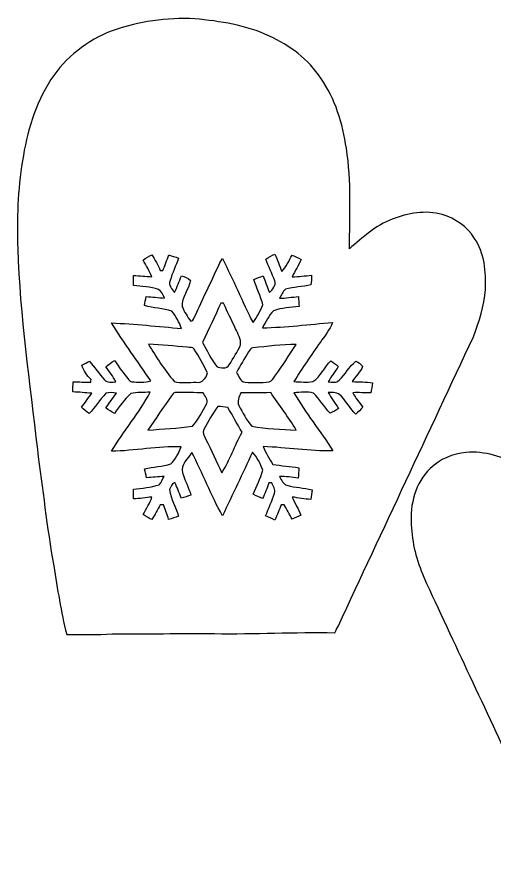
# Model space of a CAD drawing. Header units: centimetres. Extents: x -16 to 15.9, y -16.2 to 15.5.
# Drawn here: x -15.98 to 1.66, y -16.19 to 15.48 of the extents above; entities that cross this region are included whole.
import ezdxf

# ---------------------------------------------------------------- set-up
doc = ezdxf.new("R2010")
doc.units = ezdxf.units.CM
doc.header["$MEASUREMENT"] = 0
doc.layers.add('Layer 1', color=7, linetype='Continuous')

msp = doc.modelspace()

# ---------------------------------------------------------------- linework, layer by layer
at = {"layer": 'Layer 1', "color": 250}
for points, knots in [([(-12.47458, 14.97894), (-11.49668, 15.3162), (-10.45457, 15.48201), (-9.42023, 15.41992), (-9.42023, 15.41992), (-8.48007, 15.33419), (-7.52581, 15.18461), (-6.66362, 14.78209), (-6.66362, 14.78209), (-5.91079, 14.44519), (-5.22605, 13.91885), (-4.76462, 13.22952), (-4.76462, 13.22952), (-4.2291, 12.46646), (-3.96028, 11.551), (-3.82058, 10.63837), (-3.82058, 10.63837), (-3.62726, 9.41105), (-3.69817, 8.16575), (-3.70558, 6.92891), (-3.70558, 6.92891), (-3.22333, 7.34801), (-2.73579, 7.78863), (-2.13078, 8.02252), (-2.13078, 8.02252), (-1.54764, 8.24336), (-0.88759, 8.36895), (-0.27693, 8.18903), (-0.27693, 8.18903), (0.19791, 8.0458), (0.64206, 7.75194), (0.89994, 7.32049), (0.89994, 7.32049), (1.28905, 6.77474), (1.34408, 6.06848), (1.31304, 5.42114), (1.31304, 5.42114), (1.26259, 4.82), (1.09361, 4.2358), (0.86995, 3.67771), (0.86995, 3.67771), (-0.79375, 0.12065), (-2.45569, -3.43747), (-4.11727, -6.99523), (-4.11727, -6.99523), (-4.1596, -7.0806), (-4.20299, -7.16562), (-4.24744, -7.24994), (-4.24744, -7.24994), (-5.73088, -7.22348), (-7.21254, -7.30391), (-8.69597, -7.28486), (-8.69597, -7.28486), (-9.95257, -7.2771), (-11.20916, -7.29298), (-12.46576, -7.29544), (-12.46576, -7.29544), (-13.02703, -7.32649), (-13.58971, -7.32649), (-14.15133, -7.31097), (-14.15133, -7.31097), (-14.36934, -6.48123), (-14.48506, -5.62928), (-14.63146, -4.78508), (-14.63146, -4.78508), (-14.87523, -3.3588), (-15.0435, -1.92158), (-15.23365, -0.48754), (-15.23365, -0.48754), (-15.50811, 1.98191), (-15.881, 4.44465), (-15.95931, 6.93138), (-15.95931, 6.93138), (-15.98013, 8.0137), (-15.9699, 9.10414), (-15.78151, 10.17305), (-15.78151, 10.17305), (-15.62276, 11.22715), (-15.32255, 12.28302), (-14.73059, 13.18013), (-14.73059, 13.18013), (-14.1926, 13.99928), (-13.38721, 14.62934), (-12.47458, 14.97894), (-12.47458, 14.97894), (-12.47458, 14.97894), (-12.47458, 14.97894), (-12.47458, 14.97894)], [0, 0, 0, 0, 0.04347826, 0.04347826, 0.04347826, 0.04347826, 0.08695652, 0.08695652, 0.08695652, 0.08695652, 0.13043478, 0.13043478, 0.13043478, 0.13043478, 0.17391304, 0.17391304, 0.17391304, 0.17391304, 0.2173913, 0.2173913, 0.2173913, 0.2173913, 0.26086957, 0.26086957, 0.26086957, 0.26086957, 0.30434783, 0.30434783, 0.30434783, 0.30434783, 0.34782609, 0.34782609, 0.34782609, 0.34782609, 0.39130435, 0.39130435, 0.39130435, 0.39130435, 0.43478261, 0.43478261, 0.43478261, 0.43478261, 0.47826087, 0.47826087, 0.47826087, 0.47826087, 0.52173913, 0.52173913, 0.52173913, 0.52173913, 0.56521739, 0.56521739, 0.56521739, 0.56521739, 0.60869565, 0.60869565, 0.60869565, 0.60869565, 0.65217391, 0.65217391, 0.65217391, 0.65217391, 0.69565217, 0.69565217, 0.69565217, 0.69565217, 0.73913043, 0.73913043, 0.73913043, 0.73913043, 0.7826087, 0.7826087, 0.7826087, 0.7826087, 0.82608696, 0.82608696, 0.82608696, 0.82608696, 0.86956522, 0.86956522, 0.86956522, 0.86956522, 0.91304348, 0.91304348, 0.91304348, 0.91304348, 1, 1, 1, 1]), ([(-6.46183, 6.73029), (-6.57543, 6.67173), (-6.68973, 6.61458), (-6.80014, 6.55038), (-6.80014, 6.55038), (-6.70031, 6.27592), (-6.55955, 6.01804), (-6.4643, 5.74216), (-6.4643, 5.74216), (-6.39939, 5.57107), (-6.55708, 5.42396), (-6.66503, 5.30895), (-6.66503, 5.30895), (-6.74476, 5.51427), (-6.81531, 5.72276), (-6.89892, 5.92631), (-6.89892, 5.92631), (-7.01252, 5.88821), (-7.12364, 5.84341), (-7.23477, 5.79826), (-7.23477, 5.79826), (-7.14551, 5.47617), (-6.98006, 5.17807), (-6.90386, 4.85316), (-6.90386, 4.85316), (-6.99382, 4.61927), (-7.13352, 4.40972), (-7.26899, 4.20017), (-7.26899, 4.20017), (-7.66939, 4.97911), (-7.99606, 5.79332), (-8.40176, 6.56907), (-8.40176, 6.56907), (-8.64623, 6.13904), (-8.8198, 5.67443), (-9.04416, 5.23452), (-9.04416, 5.23452), (-9.18845, 4.94983), (-9.31051, 4.6549), (-9.45021, 4.36845), (-9.45021, 4.36845), (-9.4802, 4.324), (-9.50031, 4.2478), (-9.56733, 4.25626), (-9.56733, 4.25626), (-9.69222, 4.41995), (-9.80405, 4.59775), (-9.88483, 4.78719), (-9.88483, 4.78719), (-9.90953, 5.14279), (-9.63577, 5.42255), (-9.58215, 5.76121), (-9.58215, 5.76121), (-9.6647, 5.86034), (-9.7984, 5.88786), (-9.91447, 5.92808), (-9.91447, 5.92808), (-9.99419, 5.72135), (-10.07322, 5.51392), (-10.16635, 5.31248), (-10.16635, 5.31248), (-10.25031, 5.44548), (-10.40871, 5.57565), (-10.33004, 5.75063), (-10.33004, 5.75063), (-10.2489, 6.03391), (-10.11626, 6.29991), (-10.02383, 6.58001), (-10.02383, 6.58001), (-10.14201, 6.6234), (-10.2616, 6.66433), (-10.38225, 6.69925), (-10.38225, 6.69925), (-10.44787, 6.50381), (-10.51913, 6.31014), (-10.6045, 6.12211), (-10.6045, 6.12211), (-10.62637, 6.12352), (-10.67047, 6.12634), (-10.69234, 6.12775), (-10.69234, 6.12775), (-10.77948, 6.32883), (-10.89307, 6.51651), (-11.00067, 6.70666), (-11.00067, 6.70666), (-11.11532, 6.65021), (-11.22363, 6.58248), (-11.32911, 6.51051), (-11.32911, 6.51051), (-11.21798, 6.30661), (-11.09663, 6.10799), (-11.00102, 5.89633), (-11.00102, 5.89633), (-11.23033, 5.90409), (-11.45822, 5.93619), (-11.68788, 5.93796), (-11.68788, 5.93796), (-11.68859, 5.81554), (-11.68647, 5.69383), (-11.68365, 5.57071), (-11.68365, 5.57071), (-11.37461, 5.52873), (-11.05641, 5.52944), (-10.75866, 5.42713), (-10.75866, 5.42713), (-10.63519, 5.3661), (-10.59109, 5.22217), (-10.53924, 5.10505), (-10.53924, 5.10505), (-10.76572, 5.12304), (-10.99185, 5.14914), (-11.21904, 5.16043), (-11.21904, 5.16043), (-11.23809, 5.05143), (-11.25608, 4.94136), (-11.27513, 4.832), (-11.27513, 4.832), (-10.94493, 4.72969), (-10.58968, 4.73534), (-10.26301, 4.62315), (-10.26301, 4.62315), (-10.10955, 4.43089), (-9.99102, 4.21076), (-9.90918, 3.97898), (-9.90918, 3.97898), (-10.7696, 4.06859), (-11.63355, 4.14302), (-12.49715, 4.19417), (-12.49715, 4.19417), (-12.04383, 3.45828), (-11.5256, 2.76331), (-11.04406, 2.04576), (-11.04406, 2.04576), (-11.27372, 1.98967), (-11.51431, 1.99143), (-11.74821, 2.01895), (-11.74821, 2.01895), (-11.79583, 2.03165), (-11.83569, 2.0641), (-11.86674, 2.10079), (-11.86674, 2.10079), (-12.05159, 2.32622), (-12.21634, 2.56716), (-12.3885, 2.80176), (-12.3885, 2.80176), (-12.49927, 2.73332), (-12.60087, 2.65148), (-12.70247, 2.57034), (-12.70247, 2.57034), (-12.57476, 2.39077), (-12.43718, 2.2158), (-12.33488, 2.01965), (-12.33488, 2.01965), (-12.47599, 2.00554), (-12.65343, 1.96638), (-12.75715, 2.09303), (-12.75715, 2.09303), (-12.94836, 2.31775), (-13.12474, 2.55482), (-13.31242, 2.78236), (-13.31242, 2.78236), (-13.40309, 2.73015), (-13.49375, 2.67864), (-13.58688, 2.63066), (-13.58688, 2.63066), (-13.53467, 2.41829), (-13.38968, 2.25213), (-13.24645, 2.09479), (-13.24645, 2.09479), (-13.25069, 2.07186), (-13.25915, 2.02636), (-13.26339, 2.00343), (-13.26339, 2.00343), (-13.47823, 2.00413), (-13.69272, 2.00872), (-13.90756, 2.01401), (-13.90756, 2.01401), (-13.91603, 1.89124), (-13.92484, 1.76742), (-13.92767, 1.64394), (-13.92767, 1.64394), (-13.69342, 1.62842), (-13.45953, 1.61466), (-13.22599, 1.58997), (-13.22599, 1.58997), (-13.34558, 1.41288), (-13.47717, 1.2446), (-13.60734, 1.07562), (-13.60734, 1.07562), (-13.51633, 0.99201), (-13.41967, 0.91369), (-13.32018, 0.84032), (-13.32018, 0.84032), (-13.09723, 1.07668), (-12.9226, 1.35396), (-12.70388, 1.59279), (-12.70388, 1.59279), (-12.57759, 1.62736), (-12.44247, 1.61431), (-12.31441, 1.59773), (-12.31441, 1.59773), (-12.44529, 1.41499), (-12.58358, 1.23754), (-12.706, 1.04846), (-12.706, 1.04846), (-12.60052, 0.97966), (-12.49539, 0.90876), (-12.38709, 0.84384), (-12.38709, 0.84384), (-12.20258, 1.10314), (-12.01738, 1.36701), (-11.78701, 1.58785), (-11.78701, 1.58785), (-11.54994, 1.62701), (-11.30759, 1.62207), (-11.0677, 1.63019), (-11.0677, 1.63019), (-11.46634, 0.85619), (-12.05618, 0.20003), (-12.49398, -0.55104), (-12.49398, -0.55104), (-11.63461, -0.53516), (-10.78195, -0.36336), (-9.92117, -0.38594), (-9.92117, -0.38594), (-10.00548, -0.61701), (-10.13037, -0.84173), (-10.30041, -1.01847), (-10.30041, -1.01847), (-10.61473, -1.12501), (-10.95693, -1.11407), (-11.2776, -1.19909), (-11.2776, -1.19909), (-11.25114, -1.30951), (-11.22504, -1.41993), (-11.19823, -1.5307), (-11.19823, -1.5307), (-10.98444, -1.50954), (-10.77031, -1.49119), (-10.55546, -1.48273), (-10.55546, -1.48273), (-10.61332, -1.58256), (-10.64295, -1.70921), (-10.73503, -1.7847), (-10.73503, -1.7847), (-11.04124, -1.88807), (-11.36826, -1.91241), (-11.68859, -1.94416), (-11.68859, -1.94416), (-11.68823, -2.06657), (-11.68541, -2.18687), (-11.68224, -2.30999), (-11.68224, -2.30999), (-11.45399, -2.29835), (-11.22786, -2.26624), (-11.00102, -2.24155), (-11.00102, -2.24155), (-11.07793, -2.46874), (-11.21375, -2.66806), (-11.32452, -2.87937), (-11.32452, -2.87937), (-11.22186, -2.94958), (-11.11603, -3.0159), (-11.0042, -3.07128), (-11.0042, -3.07128), (-10.89554, -2.89348), (-10.79218, -2.71216), (-10.69552, -2.52801), (-10.69552, -2.52801), (-10.65459, -2.52624), (-10.61403, -2.52518), (-10.5731, -2.52412), (-10.5731, -2.52412), (-10.51278, -2.70616), (-10.44751, -2.88678), (-10.38507, -3.06811), (-10.38507, -3.06811), (-10.26054, -3.03318), (-10.13813, -2.9912), (-10.01536, -2.94993), (-10.01536, -2.94993), (-10.11414, -2.6162), (-10.31663, -2.31387), (-10.34803, -1.9625), (-10.34803, -1.9625), (-10.31099, -1.86337), (-10.27042, -1.73884), (-10.15788, -1.70533), (-10.15788, -1.70533), (-10.05558, -1.88842), (-9.99808, -2.09162), (-9.92223, -2.28671), (-9.92223, -2.28671), (-9.80158, -2.25002), (-9.68269, -2.20804), (-9.56381, -2.16606), (-9.56381, -2.16606), (-9.64036, -1.88172), (-9.79382, -1.6256), (-9.8746, -1.34338), (-9.8746, -1.34338), (-9.95327, -1.03999), (-9.66964, -0.82268), (-9.531, -0.59055), (-9.531, -0.59055), (-9.12848, -1.3589), (-8.82086, -2.17417), (-8.39576, -2.93017), (-8.39576, -2.93017), (-8.02569, -2.14947), (-7.65034, -1.37125), (-7.29227, -0.58491), (-7.29227, -0.58491), (-7.11553, -0.77258), (-6.985, -1.00789), (-6.90809, -1.2513), (-6.90809, -1.2513), (-6.99629, -1.55575), (-7.1374, -1.8415), (-7.2577, -2.13431), (-7.2577, -2.13431), (-7.14834, -2.19322), (-7.03721, -2.24896), (-6.92362, -2.30011), (-6.92362, -2.30011), (-6.82131, -2.11384), (-6.7504, -1.91311), (-6.68373, -1.71203), (-6.68373, -1.71203), (-6.65692, -1.71168), (-6.60329, -1.71062), (-6.57648, -1.70991), (-6.57648, -1.70991), (-6.52921, -1.83374), (-6.42267, -1.96074), (-6.47065, -2.10009), (-6.47065, -2.10009), (-6.56414, -2.38548), (-6.69466, -2.65677), (-6.80332, -2.93688), (-6.80332, -2.93688), (-6.68867, -2.98662), (-6.57401, -3.03742), (-6.46042, -3.09033), (-6.46042, -3.09033), (-6.37364, -2.90477), (-6.30273, -2.71216), (-6.22618, -2.52307), (-6.22618, -2.52307), (-6.19936, -2.52307), (-6.14645, -2.52271), (-6.11964, -2.52271), (-6.11964, -2.52271), (-6.01874, -2.70122), (-5.91855, -2.88008), (-5.82436, -3.06282), (-5.82436, -3.06282), (-5.71535, -3.01096), (-5.60705, -2.95804), (-5.49875, -2.90442), (-5.49875, -2.90442), (-5.58906, -2.67406), (-5.7337, -2.47015), (-5.82154, -2.23908), (-5.82154, -2.23908), (-5.59364, -2.26836), (-5.36822, -2.32339), (-5.13715, -2.32728), (-5.13715, -2.32728), (-5.12233, -2.20804), (-5.10505, -2.09197), (-5.08917, -1.97344), (-5.08917, -1.97344), (-5.39256, -1.8923), (-5.71183, -1.89301), (-6.01416, -1.80799), (-6.01416, -1.80799), (-6.15879, -1.7593), (-6.21947, -1.6069), (-6.28862, -1.48484), (-6.28862, -1.48484), (-6.05931, -1.47496), (-5.83212, -1.51553), (-5.60458, -1.53882), (-5.60458, -1.53882), (-5.58835, -1.41182), (-5.58341, -1.28341), (-5.57671, -1.15605), (-5.57671, -1.15605), (-5.8995, -1.12219), (-6.22053, -1.07456), (-6.54262, -1.03646), (-6.54262, -1.03646), (-6.66503, -0.81986), (-6.8012, -0.60889), (-6.88799, -0.37465), (-6.88799, -0.37465), (-6.03215, -0.41275), (-5.1816, -0.54786), (-4.324, -0.53904), (-4.324, -0.53904), (-4.76709, 0.20003), (-5.33612, 0.85937), (-5.75769, 1.61184), (-5.75769, 1.61184), (-5.51709, 1.61572), (-5.26591, 1.66652), (-5.03167, 1.59914), (-5.03167, 1.59914), (-4.79637, 1.38077), (-4.64855, 1.08514), (-4.42454, 0.85619), (-4.42454, 0.85619), (-4.30812, 0.89112), (-4.21252, 0.96908), (-4.11304, 1.0354), (-4.11304, 1.0354), (-4.23051, 1.23684), (-4.38503, 1.41534), (-4.49086, 1.62348), (-4.49086, 1.62348), (-4.32999, 1.61078), (-4.11762, 1.64183), (-4.01285, 1.49154), (-4.01285, 1.49154), (-3.8294, 1.27), (-3.66642, 1.03082), (-3.47239, 0.81774), (-3.47239, 0.81774), (-3.3849, 0.90452), (-3.29777, 0.99201), (-3.21028, 1.07879), (-3.21028, 1.07879), (-3.33657, 1.25413), (-3.4865, 1.41499), (-3.57787, 1.61255), (-3.57787, 1.61255), (-3.3595, 1.62454), (-3.14149, 1.60408), (-2.92241, 1.60196), (-2.92241, 1.60196), (-2.89384, 1.72473), (-2.87514, 1.85103), (-2.85397, 1.9745), (-2.85397, 1.9745), (-3.10021, 2.02459), (-3.3528, 1.99637), (-3.60116, 2.02741), (-3.60116, 2.02741), (-3.48686, 2.22321), (-3.29248, 2.37173), (-3.2191, 2.58904), (-3.2191, 2.58904), (-3.28613, 2.67123), (-3.37432, 2.73756), (-3.4731, 2.77566), (-3.4731, 2.77566), (-3.71193, 2.57457), (-3.86398, 2.292), (-4.08693, 2.07539), (-4.08693, 2.07539), (-4.19559, 1.96921), (-4.3561, 2.00836), (-4.49016, 2.01683), (-4.49016, 2.01683), (-4.38609, 2.21791), (-4.23369, 2.38795), (-4.12009, 2.58304), (-4.12009, 2.58304), (-4.21146, 2.65324), (-4.30142, 2.7245), (-4.39385, 2.79294), (-4.39385, 2.79294), (-4.63444, 2.55411), (-4.77167, 2.21686), (-5.05354, 2.02283), (-5.05354, 2.02283), (-5.28391, 1.98579), (-5.52485, 2.01154), (-5.75874, 2.02353), (-5.75874, 2.02353), (-5.45747, 2.52377), (-5.11175, 2.99544), (-4.78226, 3.47733), (-4.78226, 3.47733), (-4.62174, 3.71404), (-4.43301, 3.93912), (-4.32964, 4.20899), (-4.32964, 4.20899), (-5.19042, 4.1275), (-6.0519, 4.03648), (-6.91621, 4.00509), (-6.91621, 4.00509), (-6.80967, 4.23228), (-6.68267, 4.45629), (-6.51545, 4.64185), (-6.51545, 4.64185), (-6.20995, 4.74557), (-5.88292, 4.76144), (-5.56436, 4.80166), (-5.56436, 4.80166), (-5.57389, 4.92407), (-5.58306, 5.04543), (-5.59259, 5.16749), (-5.59259, 5.16749), (-5.82542, 5.14032), (-6.05755, 5.10646), (-6.29214, 5.10046), (-6.29214, 5.10046), (-6.22547, 5.21476), (-6.16726, 5.33859), (-6.07307, 5.43243), (-6.07307, 5.43243), (-5.76439, 5.51603), (-5.44195, 5.52203), (-5.13186, 5.59541), (-5.13186, 5.59541), (-5.10081, 5.71077), (-5.11916, 5.83389), (-5.10822, 5.95066), (-5.10822, 5.95066), (-5.34599, 5.93478), (-5.5813, 5.89245), (-5.81978, 5.89139), (-5.81978, 5.89139), (-5.72453, 6.11329), (-5.57953, 6.31014), (-5.49628, 6.53697), (-5.49628, 6.53697), (-5.60388, 6.59377), (-5.71324, 6.6481), (-5.82436, 6.69749), (-5.82436, 6.69749), (-5.94043, 6.4897), (-6.03497, 6.26357), (-6.20501, 6.09177), (-6.20501, 6.09177), (-6.28756, 6.3059), (-6.36552, 6.52216), (-6.46183, 6.73029)], [0, 0, 0, 0, 0.00735294, 0.00735294, 0.00735294, 0.00735294, 0.01470588, 0.01470588, 0.01470588, 0.01470588, 0.02205882, 0.02205882, 0.02205882, 0.02205882, 0.02941176, 0.02941176, 0.02941176, 0.02941176, 0.03676471, 0.03676471, 0.03676471, 0.03676471, 0.04411765, 0.04411765, 0.04411765, 0.04411765, 0.05147059, 0.05147059, 0.05147059, 0.05147059, 0.05882353, 0.05882353, 0.05882353, 0.05882353, 0.06617647, 0.06617647, 0.06617647, 0.06617647, 0.07352941, 0.07352941, 0.07352941, 0.07352941, 0.08088235, 0.08088235, 0.08088235, 0.08088235, 0.08823529, 0.08823529, 0.08823529, 0.08823529, 0.09558824, 0.09558824, 0.09558824, 0.09558824, 0.10294118, 0.10294118, 0.10294118, 0.10294118, 0.11029412, 0.11029412, 0.11029412, 0.11029412, 0.11764706, 0.11764706, 0.11764706, 0.11764706, 0.125, 0.125, 0.125, 0.125, 0.13235294, 0.13235294, 0.13235294, 0.13235294, 0.13970588, 0.13970588, 0.13970588, 0.13970588, 0.14705882, 0.14705882, 0.14705882, 0.14705882, 0.15441176, 0.15441176, 0.15441176, 0.15441176, 0.16176471, 0.16176471, 0.16176471, 0.16176471, 0.16911765, 0.16911765, 0.16911765, 0.16911765, 0.17647059, 0.17647059, 0.17647059, 0.17647059, 0.18382353, 0.18382353, 0.18382353, 0.18382353, 0.19117647, 0.19117647, 0.19117647, 0.19117647, 0.19852941, 0.19852941, 0.19852941, 0.19852941, 0.20588235, 0.20588235, 0.20588235, 0.20588235, 0.21323529, 0.21323529, 0.21323529, 0.21323529, 0.22058824, 0.22058824, 0.22058824, 0.22058824, 0.22794118, 0.22794118, 0.22794118, 0.22794118, 0.23529412, 0.23529412, 0.23529412, 0.23529412, 0.24264706, 0.24264706, 0.24264706, 0.24264706, 0.25, 0.25, 0.25, 0.25, 0.25735294, 0.25735294, 0.25735294, 0.25735294, 0.26470588, 0.26470588, 0.26470588, 0.26470588, 0.27205882, 0.27205882, 0.27205882, 0.27205882, 0.27941176, 0.27941176, 0.27941176, 0.27941176, 0.28676471, 0.28676471, 0.28676471, 0.28676471, 0.29411765, 0.29411765, 0.29411765, 0.29411765, 0.30147059, 0.30147059, 0.30147059, 0.30147059, 0.30882353, 0.30882353, 0.30882353, 0.30882353, 0.31617647, 0.31617647, 0.31617647, 0.31617647, 0.32352941, 0.32352941, 0.32352941, 0.32352941, 0.33088235, 0.33088235, 0.33088235, 0.33088235, 0.33823529, 0.33823529, 0.33823529, 0.33823529, 0.34558824, 0.34558824, 0.34558824, 0.34558824, 0.35294118, 0.35294118, 0.35294118, 0.35294118, 0.36029412, 0.36029412, 0.36029412, 0.36029412, 0.36764706, 0.36764706, 0.36764706, 0.36764706, 0.375, 0.375, 0.375, 0.375, 0.38235294, 0.38235294, 0.38235294, 0.38235294, 0.38970588, 0.38970588, 0.38970588, 0.38970588, 0.39705882, 0.39705882, 0.39705882, 0.39705882, 0.40441176, 0.40441176, 0.40441176, 0.40441176, 0.41176471, 0.41176471, 0.41176471, 0.41176471, 0.41911765, 0.41911765, 0.41911765, 0.41911765, 0.42647059, 0.42647059, 0.42647059, 0.42647059, 0.43382353, 0.43382353, 0.43382353, 0.43382353, 0.44117647, 0.44117647, 0.44117647, 0.44117647, 0.44852941, 0.44852941, 0.44852941, 0.44852941, 0.45588235, 0.45588235, 0.45588235, 0.45588235, 0.46323529, 0.46323529, 0.46323529, 0.46323529, 0.47058824, 0.47058824, 0.47058824, 0.47058824, 0.47794118, 0.47794118, 0.47794118, 0.47794118, 0.48529412, 0.48529412, 0.48529412, 0.48529412, 0.49264706, 0.49264706, 0.49264706, 0.49264706, 0.5, 0.5, 0.5, 0.5, 0.50735294, 0.50735294, 0.50735294, 0.50735294, 0.51470588, 0.51470588, 0.51470588, 0.51470588, 0.52205882, 0.52205882, 0.52205882, 0.52205882, 0.52941176, 0.52941176, 0.52941176, 0.52941176, 0.53676471, 0.53676471, 0.53676471, 0.53676471, 0.54411765, 0.54411765, 0.54411765, 0.54411765, 0.55147059, 0.55147059, 0.55147059, 0.55147059, 0.55882353, 0.55882353, 0.55882353, 0.55882353, 0.56617647, 0.56617647, 0.56617647, 0.56617647, 0.57352941, 0.57352941, 0.57352941, 0.57352941, 0.58088235, 0.58088235, 0.58088235, 0.58088235, 0.58823529, 0.58823529, 0.58823529, 0.58823529, 0.59558824, 0.59558824, 0.59558824, 0.59558824, 0.60294118, 0.60294118, 0.60294118, 0.60294118, 0.61029412, 0.61029412, 0.61029412, 0.61029412, 0.61764706, 0.61764706, 0.61764706, 0.61764706, 0.625, 0.625, 0.625, 0.625, 0.63235294, 0.63235294, 0.63235294, 0.63235294, 0.63970588, 0.63970588, 0.63970588, 0.63970588, 0.64705882, 0.64705882, 0.64705882, 0.64705882, 0.65441176, 0.65441176, 0.65441176, 0.65441176, 0.66176471, 0.66176471, 0.66176471, 0.66176471, 0.66911765, 0.66911765, 0.66911765, 0.66911765, 0.67647059, 0.67647059, 0.67647059, 0.67647059, 0.68382353, 0.68382353, 0.68382353, 0.68382353, 0.69117647, 0.69117647, 0.69117647, 0.69117647, 0.69852941, 0.69852941, 0.69852941, 0.69852941, 0.70588235, 0.70588235, 0.70588235, 0.70588235, 0.71323529, 0.71323529, 0.71323529, 0.71323529, 0.72058824, 0.72058824, 0.72058824, 0.72058824, 0.72794118, 0.72794118, 0.72794118, 0.72794118, 0.73529412, 0.73529412, 0.73529412, 0.73529412, 0.74264706, 0.74264706, 0.74264706, 0.74264706, 0.75, 0.75, 0.75, 0.75, 0.75735294, 0.75735294, 0.75735294, 0.75735294, 0.76470588, 0.76470588, 0.76470588, 0.76470588, 0.77205882, 0.77205882, 0.77205882, 0.77205882, 0.77941176, 0.77941176, 0.77941176, 0.77941176, 0.78676471, 0.78676471, 0.78676471, 0.78676471, 0.79411765, 0.79411765, 0.79411765, 0.79411765, 0.80147059, 0.80147059, 0.80147059, 0.80147059, 0.80882353, 0.80882353, 0.80882353, 0.80882353, 0.81617647, 0.81617647, 0.81617647, 0.81617647, 0.82352941, 0.82352941, 0.82352941, 0.82352941, 0.83088235, 0.83088235, 0.83088235, 0.83088235, 0.83823529, 0.83823529, 0.83823529, 0.83823529, 0.84558824, 0.84558824, 0.84558824, 0.84558824, 0.85294118, 0.85294118, 0.85294118, 0.85294118, 0.86029412, 0.86029412, 0.86029412, 0.86029412, 0.86764706, 0.86764706, 0.86764706, 0.86764706, 0.875, 0.875, 0.875, 0.875, 0.88235294, 0.88235294, 0.88235294, 0.88235294, 0.88970588, 0.88970588, 0.88970588, 0.88970588, 0.89705882, 0.89705882, 0.89705882, 0.89705882, 0.90441176, 0.90441176, 0.90441176, 0.90441176, 0.91176471, 0.91176471, 0.91176471, 0.91176471, 0.91911765, 0.91911765, 0.91911765, 0.91911765, 0.92647059, 0.92647059, 0.92647059, 0.92647059, 0.93382353, 0.93382353, 0.93382353, 0.93382353, 0.94117647, 0.94117647, 0.94117647, 0.94117647, 0.94852941, 0.94852941, 0.94852941, 0.94852941, 0.95588235, 0.95588235, 0.95588235, 0.95588235, 0.96323529, 0.96323529, 0.96323529, 0.96323529, 0.97058824, 0.97058824, 0.97058824, 0.97058824, 0.97794118, 0.97794118, 0.97794118, 0.97794118, 0.98529412, 0.98529412, 0.98529412, 0.98529412, 1, 1, 1, 1]), ([(9.26147, 6.53697), (9.85908, 6.60012), (10.46162, 6.55038), (11.055, 6.46747), (11.055, 6.46747), (12.07417, 6.29744), (13.08382, 5.91538), (13.86311, 5.22041), (13.86311, 5.22041), (14.51786, 4.62068), (14.96871, 3.82976), (15.27528, 3.0032), (15.27528, 3.0032), (15.64957, 1.89442), (15.7734, 0.72037), (15.84501, -0.44168), (15.84501, -0.44168), (15.94097, -3.21874), (15.52081, -5.97394), (15.20825, -8.7249), (15.20825, -8.7249), (14.92321, -11.10227), (14.62052, -13.4807), (14.13686, -15.82737), (14.13686, -15.82737), (14.11746, -15.93427), (14.09912, -16.03834), (14.08465, -16.14734), (14.08465, -16.14734), (13.4179, -16.19179), (12.74974, -16.17204), (12.08264, -16.17521), (12.08264, -16.17521), (11.1887, -16.16816), (10.29406, -16.19321), (9.40082, -16.15228), (9.40082, -16.15228), (7.64963, -16.10325), (5.89633, -16.18686), (4.14584, -16.10924), (4.14584, -16.10924), (3.55141, -14.92426), (3.02331, -13.70789), (2.44475, -12.51514), (2.44475, -12.51514), (1.31868, -10.07181), (0.16298, -7.64117), (-0.96449, -5.19853), (-0.96449, -5.19853), (-1.21673, -4.58223), (-1.40476, -3.93206), (-1.42381, -3.26214), (-1.42381, -3.26214), (-1.48237, -2.5146), (-1.26859, -1.71768), (-0.72319, -1.18145), (-0.72319, -1.18145), (-0.36124, -0.85196), (0.10407, -0.62442), (0.59796, -0.59831), (0.59796, -0.59831), (1.28834, -0.52881), (1.97414, -0.75424), (2.55729, -1.11231), (2.55729, -1.11231), (2.94005, -1.33138), (3.26249, -1.63759), (3.59304, -1.92581), (3.59304, -1.92581), (3.61774, -0.7366), (3.50767, 0.46002), (3.68335, 1.64218), (3.68335, 1.64218), (3.79871, 2.38231), (3.96275, 3.12808), (4.31624, 3.79483), (4.31624, 3.79483), (4.57729, 4.34552), (4.97628, 4.82071), (5.42854, 5.22429), (5.42854, 5.22429), (6.49534, 6.11258), (7.90293, 6.45336), (9.26147, 6.53697), (9.26147, 6.53697), (9.26147, 6.53697), (9.26147, 6.53697), (9.26147, 6.53697)], [0, 0, 0, 0, 0.04347826, 0.04347826, 0.04347826, 0.04347826, 0.08695652, 0.08695652, 0.08695652, 0.08695652, 0.13043478, 0.13043478, 0.13043478, 0.13043478, 0.17391304, 0.17391304, 0.17391304, 0.17391304, 0.2173913, 0.2173913, 0.2173913, 0.2173913, 0.26086957, 0.26086957, 0.26086957, 0.26086957, 0.30434783, 0.30434783, 0.30434783, 0.30434783, 0.34782609, 0.34782609, 0.34782609, 0.34782609, 0.39130435, 0.39130435, 0.39130435, 0.39130435, 0.43478261, 0.43478261, 0.43478261, 0.43478261, 0.47826087, 0.47826087, 0.47826087, 0.47826087, 0.52173913, 0.52173913, 0.52173913, 0.52173913, 0.56521739, 0.56521739, 0.56521739, 0.56521739, 0.60869565, 0.60869565, 0.60869565, 0.60869565, 0.65217391, 0.65217391, 0.65217391, 0.65217391, 0.69565217, 0.69565217, 0.69565217, 0.69565217, 0.73913043, 0.73913043, 0.73913043, 0.73913043, 0.7826087, 0.7826087, 0.7826087, 0.7826087, 0.82608696, 0.82608696, 0.82608696, 0.82608696, 0.86956522, 0.86956522, 0.86956522, 0.86956522, 0.91304348, 0.91304348, 0.91304348, 0.91304348, 1, 1, 1, 1]), ([(-8.45291, 4.92407), (-8.42857, 4.9216), (-8.37918, 4.91666), (-8.35484, 4.91419), (-8.35484, 4.91419), (-8.22008, 4.59564), (-8.05286, 4.29225), (-7.91351, 3.97581), (-7.91351, 3.97581), (-7.83378, 3.78495), (-7.70431, 3.59974), (-7.7283, 3.38349), (-7.7283, 3.38349), (-7.83908, 3.12208), (-8.00206, 2.88466), (-8.14811, 2.64125), (-8.14811, 2.64125), (-8.23913, 2.47826), (-8.46349, 2.51954), (-8.60848, 2.57493), (-8.60848, 2.57493), (-8.81768, 2.84974), (-8.96161, 3.17183), (-9.1313, 3.47274), (-9.1313, 3.47274), (-8.90094, 3.95429), (-8.67904, 4.44006), (-8.45291, 4.92407)], [0, 0, 0, 0, 0.125, 0.125, 0.125, 0.125, 0.25, 0.25, 0.25, 0.25, 0.375, 0.375, 0.375, 0.375, 0.5, 0.5, 0.5, 0.5, 0.625, 0.625, 0.625, 0.625, 0.75, 0.75, 0.75, 0.75, 1, 1, 1, 1]), ([(-11.12732, 3.39972), (-10.64472, 3.38878), (-10.16494, 3.32881), (-9.68375, 3.29424), (-9.68375, 3.29424), (-9.62554, 3.26884), (-9.48619, 3.30659), (-9.44386, 3.22404), (-9.44386, 3.22404), (-9.26747, 2.93829), (-9.08544, 2.65077), (-8.95456, 2.34103), (-8.95456, 2.34103), (-8.98701, 2.16182), (-9.1507, 1.94522), (-9.36554, 1.99602), (-9.36554, 1.99602), (-9.63471, 2.00307), (-9.91905, 1.95439), (-10.18117, 2.03024), (-10.18117, 2.03024), (-10.53218, 2.45851), (-10.84827, 2.92065), (-11.12732, 3.39972)], [0, 0, 0, 0, 0.14285714, 0.14285714, 0.14285714, 0.14285714, 0.28571429, 0.28571429, 0.28571429, 0.28571429, 0.42857143, 0.42857143, 0.42857143, 0.42857143, 0.57142857, 0.57142857, 0.57142857, 0.57142857, 0.71428571, 0.71428571, 0.71428571, 0.71428571, 1, 1, 1, 1]), ([(-7.2704, 3.27448), (-6.74017, 3.31752), (-6.21065, 3.39513), (-5.67761, 3.39584), (-5.67761, 3.39584), (-5.93478, 3.00426), (-6.18384, 2.60667), (-6.45724, 2.22567), (-6.45724, 2.22567), (-6.51722, 2.14665), (-6.57507, 2.05811), (-6.66609, 2.01154), (-6.66609, 2.01154), (-6.96383, 1.97661), (-7.26581, 1.97661), (-7.56426, 1.99919), (-7.56426, 1.99919), (-7.75159, 2.01718), (-7.79498, 2.23555), (-7.88317, 2.36432), (-7.88317, 2.36432), (-7.72901, 2.6162), (-7.58754, 2.87584), (-7.43197, 3.12702), (-7.43197, 3.12702), (-7.39069, 3.18664), (-7.34942, 3.26284), (-7.2704, 3.27448)], [0, 0, 0, 0, 0.125, 0.125, 0.125, 0.125, 0.25, 0.25, 0.25, 0.25, 0.375, 0.375, 0.375, 0.375, 0.5, 0.5, 0.5, 0.5, 0.625, 0.625, 0.625, 0.625, 0.75, 0.75, 0.75, 0.75, 1, 1, 1, 1]), ([(-10.27677, 1.49507), (-10.24855, 1.57939), (-10.166, 1.62278), (-10.08486, 1.62348), (-10.08486, 1.62348), (-9.75783, 1.62137), (-9.43081, 1.61043), (-9.10378, 1.61396), (-9.10378, 1.61396), (-9.06568, 1.48731), (-8.896, 1.35467), (-8.97467, 1.2125), (-8.97467, 1.2125), (-9.14365, 0.92992), (-9.27876, 0.61031), (-9.50701, 0.37289), (-9.50701, 0.37289), (-10.04923, 0.29563), (-10.60062, 0.27587), (-11.14743, 0.22966), (-11.14743, 0.22966), (-10.86379, 0.65581), (-10.57734, 1.08056), (-10.27677, 1.49507)], [0, 0, 0, 0, 0.14285714, 0.14285714, 0.14285714, 0.14285714, 0.28571429, 0.28571429, 0.28571429, 0.28571429, 0.42857143, 0.42857143, 0.42857143, 0.42857143, 0.57142857, 0.57142857, 0.57142857, 0.57142857, 0.71428571, 0.71428571, 0.71428571, 0.71428571, 1, 1, 1, 1]), ([(-7.7156, 1.60514), (-7.34942, 1.60514), (-6.98288, 1.60726), (-6.6167, 1.61678), (-6.6167, 1.61678), (-6.28968, 1.16522), (-5.96477, 0.71085), (-5.67408, 0.23495), (-5.67408, 0.23495), (-6.22018, 0.27305), (-6.77757, 0.2667), (-7.31379, 0.37818), (-7.31379, 0.37818), (-7.51487, 0.60149), (-7.65387, 0.87313), (-7.78828, 1.13947), (-7.78828, 1.13947), (-7.86906, 1.29364), (-7.7791, 1.46297), (-7.7156, 1.60514)], [0, 0, 0, 0, 0.16666667, 0.16666667, 0.16666667, 0.16666667, 0.33333333, 0.33333333, 0.33333333, 0.33333333, 0.5, 0.5, 0.5, 0.5, 0.66666667, 0.66666667, 0.66666667, 0.66666667, 1, 1, 1, 1]), ([(-8.56474, 1.10666), (-8.44479, 1.09396), (-8.32414, 1.08126), (-8.20349, 1.06892), (-8.20349, 1.06892), (-8.02076, 0.76941), (-7.85707, 0.45861), (-7.67503, 0.1584), (-7.67503, 0.1584), (-7.94173, -0.33479), (-8.12059, -0.87348), (-8.42081, -1.34832), (-8.42081, -1.34832), (-8.63212, -0.93521), (-8.81098, -0.50553), (-9.01771, -0.08996), (-9.01771, -0.08996), (-9.06463, 0.01658), (-9.14788, 0.14076), (-9.0805, 0.25788), (-9.0805, 0.25788), (-8.93057, 0.5528), (-8.757, 0.83714), (-8.56474, 1.10666)], [0, 0, 0, 0, 0.14285714, 0.14285714, 0.14285714, 0.14285714, 0.28571429, 0.28571429, 0.28571429, 0.28571429, 0.42857143, 0.42857143, 0.42857143, 0.42857143, 0.57142857, 0.57142857, 0.57142857, 0.57142857, 0.71428571, 0.71428571, 0.71428571, 0.71428571, 1, 1, 1, 1])]:
    msp.add_open_spline(points, degree=3, knots=knots, dxfattribs=at)

doc.saveas('drawing.dxf')
